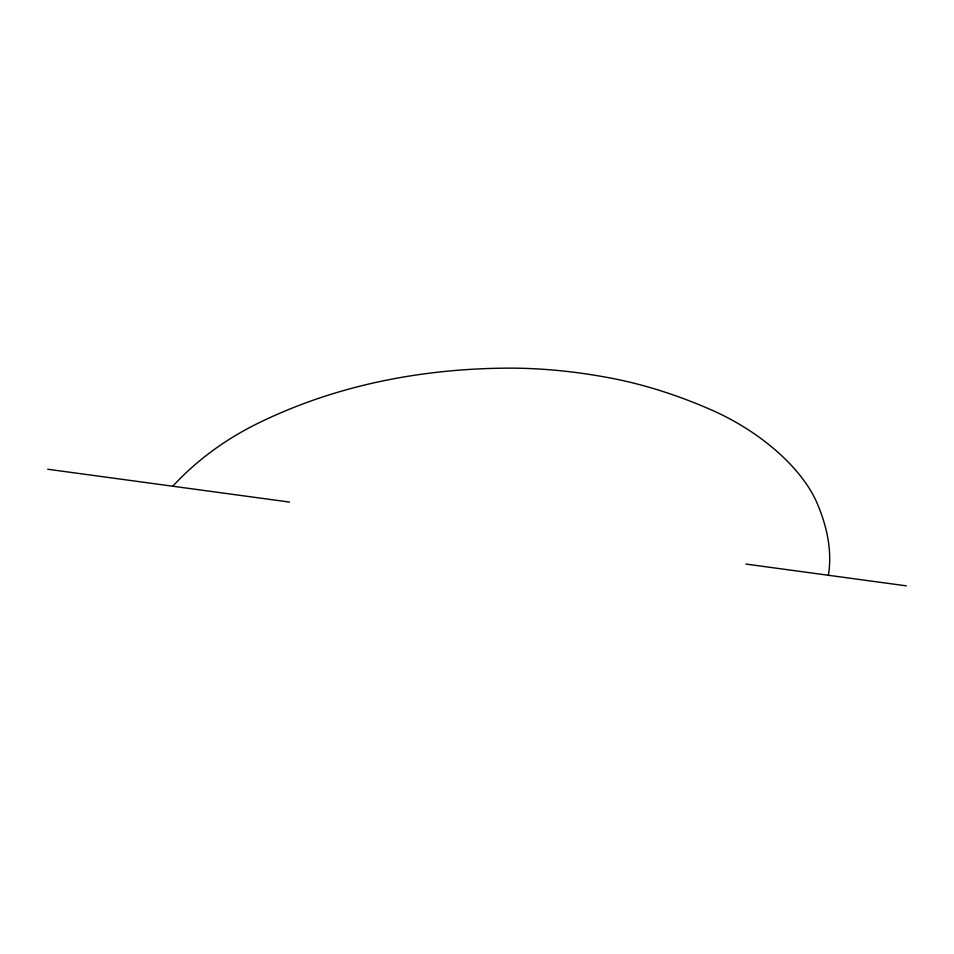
<?xml version="1.0" encoding="UTF-8"?>
<svg xmlns="http://www.w3.org/2000/svg" width="954" height="954" viewBox="0 0 954 954"><rect width="100%" height="100%" fill="white"/><g stroke="black" fill="none" stroke-linecap="round" stroke-linejoin="round"><path stroke-width="1.43" d="M47.7 469.237L289.515 502.078M746.004 564.076L906.3 585.851M828.382 575.274A295.382 159.258 26.5 0 0 816.922 502.77A134.192 68.616 29.5 0 0 711.946 410.172A313.043 175.882 30.8 0 0 610.727 378.082A559.724 344.394 35.7 0 0 505.87 368.149A1125.875 723.168 50 0 0 259.13 422.729A597.109 397.568 35.6 0 0 172.746 486.218"/></g></svg>
